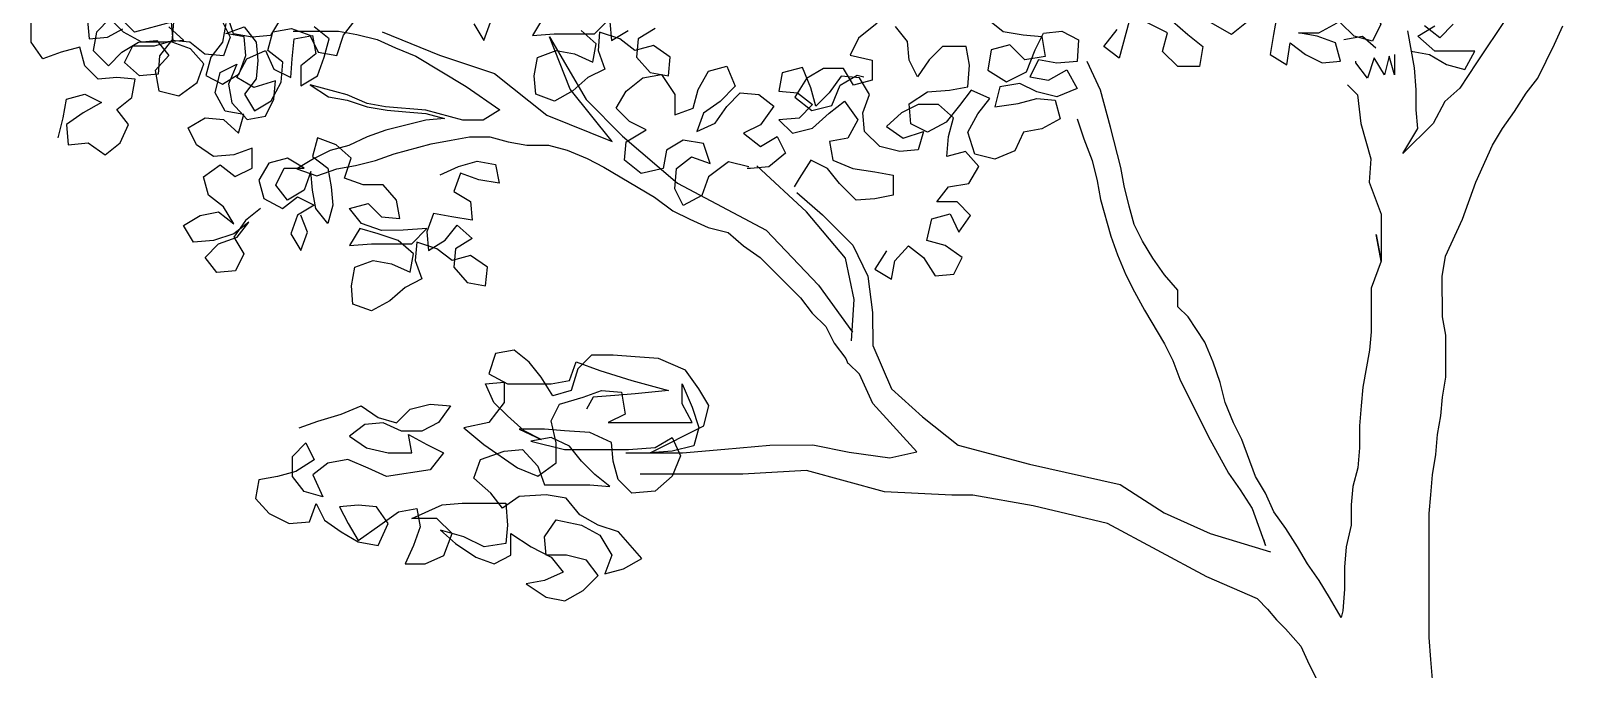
# Model space of a CAD drawing. Extents: x -152 to 3582, y 5293 to 11715.
# Drawn here: x -7 to 1895, y 7724 to 8507 of the extents above; entities that cross this region are included whole.
import ezdxf

# ---------------------------------------------------------------- set-up
doc = ezdxf.new("R2010")
doc.units = 0
doc.header["$LTSCALE"] = 150
doc.header["$MEASUREMENT"] = 0
doc.layers.get('0').update_dxf_attribs({"linetype": 'CONTINUOUS'})

msp = doc.modelspace()

# ---------------------------------------------------------------- linework, layer by layer
for points in [[(1911.4, 8815.7), (1890.8, 8770.4), (1878.5, 8749.8), (1868.2, 8729.2), (1858, 8704.5), (1849.7, 8681.8), (1839.5, 8661.2), (1833.3, 8636.5), (1825.1, 8613.8), (1812.8, 8568.5), (1808.7, 8545.8), (1802.5, 8523.2), (1765.5, 8467.5), (1765.5, 8467.5), (1744.9, 8436.6), (1726.4, 8420.1), (1712, 8393.4), (1675, 8356.3), (1693.5, 8387.2), (1691.4, 8409.8), (1691.4, 8434.5), (1689.3, 8461.3), (1681, 8506.6)], [(161.5, 8511.6), (180.1, 8495.1), (155.4, 8493), (128.6, 8493), (105.9, 8505.3), (89.5, 8521.8), (73, 8505.3), (68.9, 8482.6), (87.5, 8464.1), (103.9, 8480.6), (124.5, 8493), (147.1, 8495.1), (161.6, 8476.6), (145.1, 8458), (149.3, 8433.3), (174, 8427.1), (196.6, 8443.6), (204.8, 8466.3), (188.3, 8484.8), (165.7, 8493), (167.7, 8517.7)], [(226.6, 8519.6), (236.9, 8499), (228.7, 8476.3), (206, 8478.4), (187.5, 8492.8), (164.8, 8494.8), (150.4, 8476.3), (148.4, 8453.6), (125.7, 8451.5), (107.2, 8468), (117.5, 8488.6), (144.2, 8488.6), (166.9, 8494.8), (164.8, 8517.5), (119.5, 8505.1), (101, 8523.6)], [(298.7, 8521.7), (286.3, 8501.1), (263.7, 8499), (241, 8503.1), (232.8, 8527.8)], [(620, 8521.7), (607.6, 8501.1), (634.4, 8503.2), (683.8, 8503.2), (702.3, 8521.8)], [(1164.1, 8522.6), (1184.7, 8506.1), (1209.4, 8502), (1232.1, 8500), (1236.2, 8475.3), (1211.5, 8471.2), (1193, 8489.7), (1170.3, 8483.5), (1166.2, 8458.8), (1188.9, 8444.4), (1213.6, 8456.7), (1223.9, 8483.5), (1234.2, 8504.1), (1256.8, 8506.2), (1277.4, 8495.9), (1275.4, 8469.2), (1250.7, 8467.1), (1228, 8471.2), (1217.7, 8450.6), (1240.4, 8446.5), (1263, 8458.9), (1275.4, 8436.2), (1250.7, 8425.9), (1226, 8432), (1205.4, 8442.3), (1180.7, 8438.2), (1174.5, 8413.5), (1203.3, 8417.6), (1226, 8423.8), (1248.6, 8421.8), (1254.8, 8399.1), (1232.2, 8386.7), (1209.6, 8382.6), (1199.3, 8359.9), (1174.6, 8349.6), (1149.9, 8355.8), (1141.6, 8382.5), (1153.9, 8405.2), (1168.3, 8423.8), (1145.7, 8434), (1131.3, 8415.5), (1114.8, 8394.9), (1092.2, 8382.5), (1071.6, 8392.8), (1069.5, 8417.5), (1092.1, 8431.9), (1118.9, 8434), (1141.5, 8438.1), (1143.6, 8464.9), (1139.4, 8487.6), (1110.6, 8487.5), (1094.2, 8471.1), (1079.8, 8450.4), (1069.4, 8471), (1067.4, 8493.7), (1052.9, 8512.2)], [(1520.4, 8525), (1516.3, 8502.3), (1512.2, 8477.6), (1532.8, 8465.3), (1536.9, 8492.1), (1555.4, 8477.7), (1576, 8467.4), (1598.7, 8469.5), (1592.5, 8492.1), (1569.8, 8500.3), (1547.2, 8504.4), (1571.9, 8504.4), (1594.5, 8516.8)], [(1590.4, 8531.2), (1613, 8539.5), (1635.7, 8535.4), (1648.1, 8514.8), (1637.8, 8494.2), (1615.1, 8500.4), (1598.7, 8516.8), (1588.3, 8525)], [(25.8, 8375.5), (31.9, 8400.2), (36, 8422.9), (58.7, 8429.1), (79.3, 8418.8), (56.6, 8406.4), (36, 8392), (38.1, 8367.3), (62.8, 8369.4), (83.4, 8355), (102, 8369.4), (112.2, 8392.1), (97.8, 8410.6), (116.3, 8425), (120.4, 8447.7), (97.8, 8449.7), (75.1, 8447.6), (58.6, 8464.1), (52.4, 8486.7), (29.8, 8480.6), (7.1, 8472.3), (-7.3, 8492.9), (-7.3, 8519.6)], [(61.8, 8519.4), (63.9, 8496.8), (86.6, 8498.9), (105.1, 8509.2)], [(274.2, 8289), (255.7, 8274.5), (241.3, 8253.9), (253.6, 8233.4), (243.4, 8212.8), (220.7, 8210.7), (206.3, 8229.2), (222.7, 8245.7), (245.4, 8253.9), (259.8, 8272.5), (241.3, 8258.1), (216.5, 8249.8), (191.8, 8247.7), (179.5, 8268.3), (200, 8280.7), (222.7, 8284.8), (241.2, 8270.4), (228.9, 8291), (210.3, 8305.4), (204.1, 8328), (224.7, 8342.5), (243.2, 8328.1), (263.8, 8338.4), (263.8, 8363.1), (241.2, 8354.9), (216.5, 8352.8), (195.8, 8367.2), (185.5, 8387.8), (206.1, 8400.1), (228.8, 8398.1), (247.3, 8381.6), (253.5, 8404.3), (230.8, 8408.4), (218.4, 8431), (224.6, 8455.7), (245.2, 8466.1), (234.9, 8441.3), (239, 8418.7), (257.6, 8398.1), (280.2, 8402.3), (290.5, 8422.9), (292.6, 8445.5), (265.8, 8437.2), (245.2, 8449.6), (257.5, 8472.3), (280.2, 8482.6), (290.5, 8459.9), (311.1, 8449.6), (313.1, 8472.3), (315.2, 8497), (337.8, 8501.2), (342, 8478.5), (323.4, 8464.1), (323.5, 8439.4), (344, 8451.7), (352.3, 8474.4), (358.4, 8497.1), (339.9, 8511.5)], [(231.6, 8515.7), (227.5, 8493.1), (213.1, 8474.5), (206.9, 8451.9), (227.5, 8441.6), (248.1, 8454), (256.3, 8476.6), (254.2, 8499.3), (231.6, 8503.4), (254.2, 8511.6), (268.6, 8493.1), (270.7, 8470.5), (268.7, 8447.8), (254.3, 8429.3), (266.7, 8408.7), (287.2, 8421.1), (299.6, 8443.7), (301.6, 8468.4), (283.1, 8482.8), (289.2, 8505.5), (311.9, 8509.6), (334.5, 8501.4), (344.9, 8480.8), (367.5, 8476.7), (375.7, 8501.5), (390.1, 8520)], [(314.2, 8506.4), (369.8, 8506.4), (392.4, 8502.3), (417.2, 8496.2), (439.8, 8485.9), (464.6, 8475.6), (526.4, 8438.6), (567.6, 8409.8), (547, 8397.4), (522.3, 8397.4), (477, 8409.7), (427.5, 8413.8), (404.9, 8417.9), (380.2, 8428.2), (334.8, 8440.5), (357.5, 8426.1), (380.2, 8422), (404.9, 8413.8), (429.6, 8409.7), (452.3, 8407.6), (477, 8405.6), (499.6, 8399.4), (477, 8397.4), (427.6, 8385), (404.9, 8376.7), (382.3, 8366.4), (359.6, 8360.2), (339, 8349.9), (318.5, 8337.5), (343.2, 8329.3), (367.9, 8337.5), (390.5, 8341.7), (415.2, 8347.9), (437.9, 8356.1), (483.2, 8368.5), (507.9, 8372.7), (530.5, 8376.8), (555.3, 8376.8), (577.9, 8370.7), (600.6, 8366.6), (627.3, 8366.6), (650, 8360.5), (674.7, 8350.2), (695.3, 8339.9), (757.1, 8302.9), (779.8, 8286.4), (800.4, 8276.2), (823.1, 8265.9), (847.8, 8259.7), (866.3, 8243.3), (886.9, 8228.9), (936.4, 8179.5), (950.8, 8161), (967.3, 8144.5), (977.7, 8123.9), (992.1, 8105.4), (994.2, 8099.2)], [(423.3, 8505.7), (493.8, 8476.9), (561.1, 8454.5), (625.2, 8403.3), (705.3, 8371.3), (654, 8435.3), (628.4, 8499.3), (673.3, 8422.5), (718.1, 8377.7), (785.4, 8320), (894.4, 8262.4), (958.5, 8195.2), (1000.2, 8137.6)], [(535.5, 8515.5), (547.9, 8494.9), (556.1, 8517.5)], [(758, 8509.5), (737.4, 8497.1), (735.3, 8474.5), (751.8, 8455.9), (774.5, 8451.8), (776.5, 8474.5), (755.9, 8488.9), (733.3, 8482.7), (714.7, 8497.1), (690, 8505.3), (688, 8482.7), (696.2, 8460), (675.6, 8449.7), (657.1, 8433.2), (634.5, 8420.8), (611.8, 8429), (609.7, 8451.7), (613.8, 8474.3), (636.5, 8482.6), (659.1, 8478.5), (681.8, 8468.2), (685.9, 8490.9), (667.3, 8507.3)], [(702.3, 8517.7), (704.4, 8495), (725, 8507.4)], [(1030.3, 8516.3), (1007.6, 8497.7), (997.4, 8477.1), (1024.1, 8471), (1024.2, 8446.3), (1001.5, 8440.1), (989.1, 8460.7), (964.4, 8460.6), (943.8, 8448.3), (929.4, 8425.6), (950.1, 8409.1), (974.8, 8415.3), (985, 8440.1), (1005.6, 8452.4), (1013.9, 8450.4)], [(1339.2, 8518.6), (1326.9, 8473.3), (1308.3, 8487.7), (1324.8, 8508.3)], [(1392.7, 8518.7), (1411.3, 8502.2), (1429.8, 8487.8), (1425.7, 8463.1), (1398.9, 8463.1), (1380.4, 8481.6), (1386.5, 8504.3), (1361.8, 8516.6)], [(1485.4, 8518.8), (1464.8, 8502.3), (1440.1, 8516.7)], [(1685.2, 8481.9), (1707.8, 8477.8), (1728.4, 8465.5), (1751.1, 8459.3), (1763.4, 8482), (1714, 8481.9), (1693.4, 8500.4), (1714, 8512.8)], [(1736.6, 8514.9), (1720.2, 8498.4), (1701.6, 8512.8)], [(1711.4, 7711.7), (1709.3, 7736.4), (1707.3, 7763.2), (1707.1, 7915.5), (1709.2, 7938.2), (1711.2, 7962.9), (1715.3, 7987.6), (1717.3, 8012.3), (1721.4, 8035), (1723.5, 8057.7), (1727.6, 8082.4), (1727.5, 8133.9), (1723.4, 8156.5), (1723.3, 8205.9), (1727.4, 8230.6), (1748, 8276), (1764.4, 8321.3), (1785, 8366.6), (1797.3, 8387.2), (1811.7, 8407.8), (1826.1, 8430.5), (1840.5, 8449), (1861, 8490.3), (1871.3, 8512.9)], [(1602.8, 8496.2), (1625.4, 8500.4), (1641.9, 8486)], [(1599.3, 7787.8), (1584.9, 7812.5), (1572.5, 7833.1), (1558.1, 7853.7), (1545.7, 7874.3), (1531.3, 7896.9), (1516.8, 7917.5), (1506.5, 7940.1), (1494.1, 7960.7), (1477.6, 8006), (1467.3, 8026.6), (1457, 8051.3), (1450.8, 8076), (1442.5, 8100.7), (1432.2, 8125.4), (1411.6, 8156.3), (1399.2, 8168.6), (1399.2, 8189.2), (1382.7, 8207.7), (1368.3, 8228.3), (1355.9, 8248.9), (1345.6, 8269.5), (1339.4, 8292.1), (1333.2, 8316.8), (1329, 8339.5), (1316.6, 8388.9), (1304.2, 8434.2), (1287.7, 8469.2)], [(1664.6, 8477.8), (1664.6, 8453), (1658.4, 8475.7), (1652.3, 8453), (1639.9, 8473.6), (1631.7, 8448.9), (1617.2, 8467.4), (1617.2, 8469.5)], [(872.9, 8340.1), (848.1, 8346.3), (823.4, 8327.7), (815.2, 8305.1), (792.6, 8292.7), (782.3, 8313.3), (784.3, 8338), (802.8, 8352.4), (825.5, 8344.2), (817.2, 8368.9), (792.5, 8373), (771.9, 8360.6), (767.8, 8338), (741.1, 8331.8), (720.5, 8348.2), (722.5, 8370.9), (747.2, 8385.3), (726.6, 8395.6), (710.1, 8412.1), (722.4, 8432.7), (743, 8449.2), (765.7, 8453.3), (782.2, 8428.6), (782.2, 8403.9), (804.8, 8412.1), (811, 8434.8), (823.3, 8457.5), (846, 8463.7), (856.3, 8439), (837.8, 8420.4), (817.2, 8406), (809, 8383.3), (831.6, 8393.6), (846, 8414.2), (862.5, 8430.7), (885.1, 8428.7), (903.7, 8414.3), (887.2, 8391.6), (866.6, 8381.3), (887.2, 8364.9), (907.8, 8377.2), (918.1, 8356.7), (897.6, 8340.2), (874.9, 8338.1), (870.8, 8338.1)], [(1041.8, 8237.3), (1027.4, 8214.7), (1048, 8202.3), (1052.1, 8225), (1068.6, 8243.5), (1087.1, 8229.1), (1101.6, 8206.5), (1124.2, 8208.6), (1134.5, 8229.2), (1113.9, 8243.6), (1091.2, 8249.7), (1097.4, 8276.5), (1120, 8282.7), (1130.3, 8260.1), (1144.7, 8280.7), (1128.3, 8297.1), (1103.5, 8297.1), (1117.9, 8315.6), (1142.6, 8319.8), (1155, 8340.4), (1138.5, 8358.9), (1115.8, 8352.7), (1117.9, 8377.4), (1124, 8400.1), (1105.5, 8416.5), (1080.8, 8416.5), (1060.2, 8406.2), (1041.7, 8389.7), (1062.3, 8375.3), (1087, 8383.6), (1080.8, 8360.9), (1058.2, 8358.8), (1033.5, 8365), (1014.9, 8383.5), (1012.8, 8406.2), (1021, 8428.8), (1008.7, 8449.4), (986, 8451.4), (971.6, 8430.8), (955.2, 8414.3), (949, 8437), (938.6, 8461.7), (913.9, 8455.5), (909.8, 8432.8), (932.5, 8430.8), (951, 8416.4), (934.6, 8399.9), (909.9, 8397.8), (926.4, 8381.4), (951.1, 8387.6), (971.6, 8406.1), (990.2, 8420.6), (1006.7, 8397.9), (994.3, 8375.3), (971.7, 8371.1), (975.8, 8348.5), (1000.5, 8338.2), (1027.3, 8334.1), (1050, 8330), (1050, 8305.3), (1027.3, 8301.1), (1004.7, 8299.1), (984.1, 8319.6), (969.6, 8338.2), (949, 8348.4), (934.6, 8325.8), (928.5, 8315.5)], [(1607, 8440.6), (1619.3, 8428.3), (1623.5, 8393.3), (1635.9, 8350), (1633.8, 8321.2), (1648.3, 8282.1), (1648.3, 8224.4), (1642.1, 8257.4), (1648.3, 8224.4), (1636, 8191.5), (1636.1, 8137.9), (1634, 8115.3), (1625.8, 8070), (1623.8, 8047.3), (1621.8, 8022.6), (1621.8, 7995.8), (1619.7, 7971.1), (1613.6, 7948.4), (1611.5, 7925.8), (1611.6, 7901.1), (1605.4, 7874.3), (1603.4, 7849.6), (1603.4, 7822.8), (1601.4, 7796), (1599.3, 7787.8)], [(1275.4, 8399.1), (1283.7, 8374.4), (1294, 8347.7), (1300.2, 8323), (1304.4, 8300.3), (1316.8, 8255), (1325, 8232.4), (1335.3, 8207.7), (1345.7, 8187.1), (1358, 8164.4), (1382.8, 8123.3), (1393.1, 8102.7), (1401.4, 8080.1), (1436.4, 8010.1), (1461.2, 7964.8), (1475.6, 7944.2), (1490.1, 7921.6), (1506.6, 7876.3), (1504.8, 7882.9)], [(494.5, 8330.4), (517.1, 8340.7), (539.8, 8346.9), (562.4, 8342.8), (566.6, 8320.1), (541.9, 8324.2), (519.2, 8332.5), (511, 8309.8), (531.6, 8297.5), (533.7, 8274.8), (508.9, 8278.9), (486.3, 8283), (478.1, 8260.3), (480.2, 8237.7), (500.7, 8250.1), (515.1, 8268.6), (533.7, 8252.2), (513.1, 8239.8), (511.1, 8217.1), (527.6, 8198.6), (550.2, 8194.5), (552.3, 8217.2), (531.6, 8231.6), (509, 8225.4), (490.4, 8239.8), (465.7, 8248), (463.7, 8225.3), (471.9, 8202.7), (451.4, 8192.4), (432.8, 8175.9), (410.2, 8163.5), (387.5, 8171.7), (385.5, 8194.4), (389.6, 8217), (412.2, 8225.3), (434.9, 8221.2), (457.5, 8210.9), (461.6, 8233.6), (443.1, 8250), (418.4, 8258.2), (395.7, 8264.4), (383.4, 8243.8), (410.1, 8245.9), (459.6, 8245.9), (478.1, 8264.5), (449.2, 8262.4), (422.5, 8262.3), (397.8, 8270.6), (383.3, 8289.1), (406, 8295.3), (422.5, 8278.8), (445.1, 8276.8), (441, 8299.4), (424.5, 8318), (399.8, 8317.9), (377.1, 8326.1), (385.3, 8350.9), (366.8, 8367.3), (344.1, 8375.5), (338, 8352.9), (356.5, 8338.5), (360.6, 8315.8), (362.7, 8293.2), (356.6, 8270.5), (342.1, 8289), (338, 8311.7), (335.9, 8334.3), (327.7, 8311.7), (307.1, 8299.3), (292.7, 8317.8), (303, 8338.4), (327.7, 8338.5), (307.1, 8350.8), (284.4, 8344.6), (272.1, 8324), (278.3, 8301.3), (300.9, 8289), (319.5, 8303.4), (340.1, 8293.2), (319.5, 8280.8), (311.3, 8258.1), (323.6, 8237.5), (331.9, 8260.2), (323.6, 8280.8)], [(999, 8127.1), (1002, 8177.7), (991.4, 8228.4), (943.6, 8284.8), (882.8, 8341.2)], [(931.9, 8308.5), (963.2, 8281.3), (1000.4, 8244.1), (1018.9, 8206.3), (1024.6, 8161.7), (1025.2, 8121.1), (1047.9, 8067.9), (1085.9, 8033.9), (1129.7, 7999.2), (1217.2, 7975.8), (1328.2, 7951), (1382.4, 7916), (1438.7, 7891), (1512.8, 7868.3)], [(321.6, 8020.3), (344.2, 8028.6), (373, 8036.9), (397.7, 8047.2), (418.4, 8032.8), (441, 8026.6), (457.5, 8043.1), (482.2, 8049.3), (506.9, 8047.3), (492.5, 8026.7), (471.9, 8016.4), (447.2, 8016.3), (424.5, 8026.6), (401.9, 8024.5), (383.4, 8010.1), (404, 7995.7), (430.7, 7989.5), (459.6, 7989.6), (455.4, 8012.2), (478.1, 7999.9), (498.7, 7989.6), (482.2, 7969), (428.7, 7960.7), (406.1, 7971), (381.3, 7981.3), (356.6, 7977.1), (338.1, 7962.7), (350.5, 7935.9), (327.8, 7942.1), (313.4, 7960.6), (313.4, 7985.3), (329.8, 8001.8), (340.1, 7981.2), (317.5, 7966.8), (294.9, 7960.6), (272.2, 7956.5), (268.1, 7933.8), (284.6, 7915.3), (309.3, 7902.9), (334, 7905), (342.3, 7927.7), (352.6, 7907.1), (373.2, 7892.7), (393.8, 7880.4), (418.5, 7876.3), (430.8, 7903.1), (416.4, 7923.6), (393.7, 7925.7), (371.1, 7923.6), (381.4, 7903), (393.8, 7882.4), (420.5, 7901), (443.2, 7917.5), (465.8, 7921.6), (470, 7899), (461.7, 7876.3), (451.5, 7853.6), (476.2, 7853.7), (498.8, 7864), (509.1, 7890.8), (490.5, 7909.3), (459.7, 7909.3), (496.7, 7925.8), (521.4, 7927.8), (575, 7927.9), (577, 7901.1), (575, 7878.5), (548.2, 7874.3), (523.5, 7886.7), (494.7, 7894.9), (513.2, 7878.4), (538, 7862), (560.6, 7853.7), (581.2, 7864.1), (581.2, 7890.8), (605.9, 7874.4), (630.6, 7862), (645.1, 7843.5), (622.4, 7833.2), (599.8, 7829.1), (624.5, 7812.6), (647.1, 7808.5), (669.8, 7820.9), (688.3, 7839.4), (673.9, 7858), (649.2, 7864.1), (624.4, 7864.1), (622.4, 7886.8), (636.8, 7907.4), (667.7, 7901.2), (690.3, 7888.9), (704.8, 7864.2), (696.5, 7841.5), (719.2, 7847.7), (741.8, 7860.1), (713, 7893), (688.2, 7901.2), (665.6, 7913.6), (649.1, 7934.1), (624.4, 7938.2), (591.4, 7936.2), (570.8, 7921.7), (556.4, 7940.2), (535.8, 7958.8), (544, 7981.4), (572.8, 7991.7), (595.5, 7993.8), (614, 7973.2), (622.3, 7950.6), (677.9, 7950.6), (702.6, 7948.6), (684.1, 7963), (667.6, 7979.5), (653.2, 7998), (630.5, 8008.3), (605.8, 8004.1), (647, 7993.9), (725.2, 7993.9), (758.2, 7996), (778.8, 8008.4), (789.1, 7985.8), (778.8, 7961), (758.2, 7942.5), (729.4, 7940.4), (712.9, 7956.9), (706.7, 7979.5), (704.6, 8002.2), (677.8, 8014.5), (647, 8016.5), (622.2, 8018.6), (591.4, 8018.5), (618.1, 8006.2), (597.5, 8016.5), (576.9, 8035), (560.4, 8051.4), (550.1, 8074.1), (572.8, 8076.2), (572.8, 8051.5), (554.3, 8026.7), (523.4, 8020.5), (548.1, 8000), (589.3, 7971.2), (614.1, 7960.9), (636.7, 7977.4), (636.7, 8002.1), (630.5, 8028.9), (640.7, 8049.5), (669.6, 8057.7), (692.2, 8066), (716.9, 8063.9), (721.1, 8037.2), (700.5, 8026.9), (803.5, 8027), (791.1, 8049.6), (791.1, 8074.3), (803.4, 8045.5), (811.7, 8020.8), (805.5, 7998.1), (778.8, 7991.9), (752, 7989.8), (817.9, 8022.9), (824, 8047.6), (811.7, 8068.2), (795.2, 8090.8), (762.2, 8105.2), (733.4, 8107.2), (706.6, 8109.2), (679.8, 8109.2), (663.4, 8092.7), (655.1, 8065.9), (632.5, 8059.7), (618.1, 8082.4), (603.6, 8100.9), (585.1, 8115.3), (562.4, 8111.2), (554.2, 8086.4), (576.9, 8074.1), (630.4, 8074.2), (653.1, 8078.3), (661.3, 8101), (690.1, 8090.7), (729.3, 8078.4), (774.6, 8066.1), (733.4, 8061.9), (708.7, 8059.8), (681.9, 8057.7), (673.7, 8043.3)], [(722.1, 7989.8), (791.6, 7989.8), (843.7, 7994.1), (898.9, 7998.9), (951.4, 7999.5), (995.8, 7990.4), (1046, 7983.4), (1079.1, 7990.9), (1025.1, 8050.2), (1008.7, 8086), (995.3, 8099.3)], [(1496.7, 7810.8), (1434.6, 7837.9), (1312.9, 7903), (1221.7, 7924.7), (1147.8, 7937.7), (1121.8, 7937.7), (1039.2, 7942), (943.6, 7968.1), (865.4, 7963.7), (817.7, 7963.7), (761.2, 7963.7), (739.5, 7963.7)], [(1496.7, 7810.8), (1508.8, 7798.1), (1520.1, 7785.2), (1531, 7773.9), (1549.9, 7752.8), (1560.2, 7730.1), (1570.6, 7709.5)]]:
    msp.add_lwpolyline(points)

doc.saveas('drawing.dxf')
